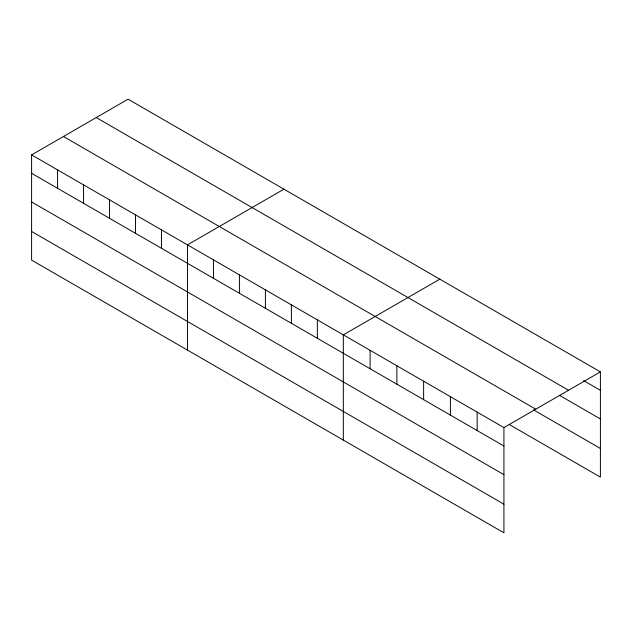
<?xml version="1.0" encoding="UTF-8"?>
<svg xmlns="http://www.w3.org/2000/svg" width="632" height="632" viewBox="0 0 632 632"><rect width="100%" height="100%" fill="white"/><g stroke="black" fill="none" stroke-linecap="round" stroke-linejoin="round"><path stroke-width="0.95" d="M31.6 154.88L503.925 427.58L503.925 532.816L31.6 260.115L31.6 154.88L128.075 99.184L600.4 371.885L600.4 477.121L509.234 424.483M283.942 189.173L187.467 244.876L187.467 350.112M439.809 279.162L343.334 334.865L343.334 440.101M503.925 427.58L600.4 371.885M583.668 380.654L600.4 390.307M96.238 117.568L568.563 390.26M559.415 395.292L600.4 418.953M63.437 136.504L535.762 409.196M533.487 409.836L600.4 448.467M31.6 173.31L503.925 446.01M31.6 201.956L503.925 474.656M31.6 231.47L503.925 504.17M477.16 412.127L477.16 430.558M450.395 396.675L450.395 415.106M423.63 381.222L423.63 399.653M396.864 365.77L396.864 384.201M370.099 350.318L370.099 368.74M317.359 319.863L317.359 338.294M291.384 304.869L291.384 323.292M265.401 289.867L265.401 308.298M239.425 274.873L239.425 293.295M213.45 259.87L213.45 278.301M161.492 229.874L161.492 248.305M135.509 214.872L135.509 233.303M109.534 199.878L109.534 218.309M83.558 184.876L83.558 203.307M57.575 169.882L57.575 188.312"/></g></svg>
